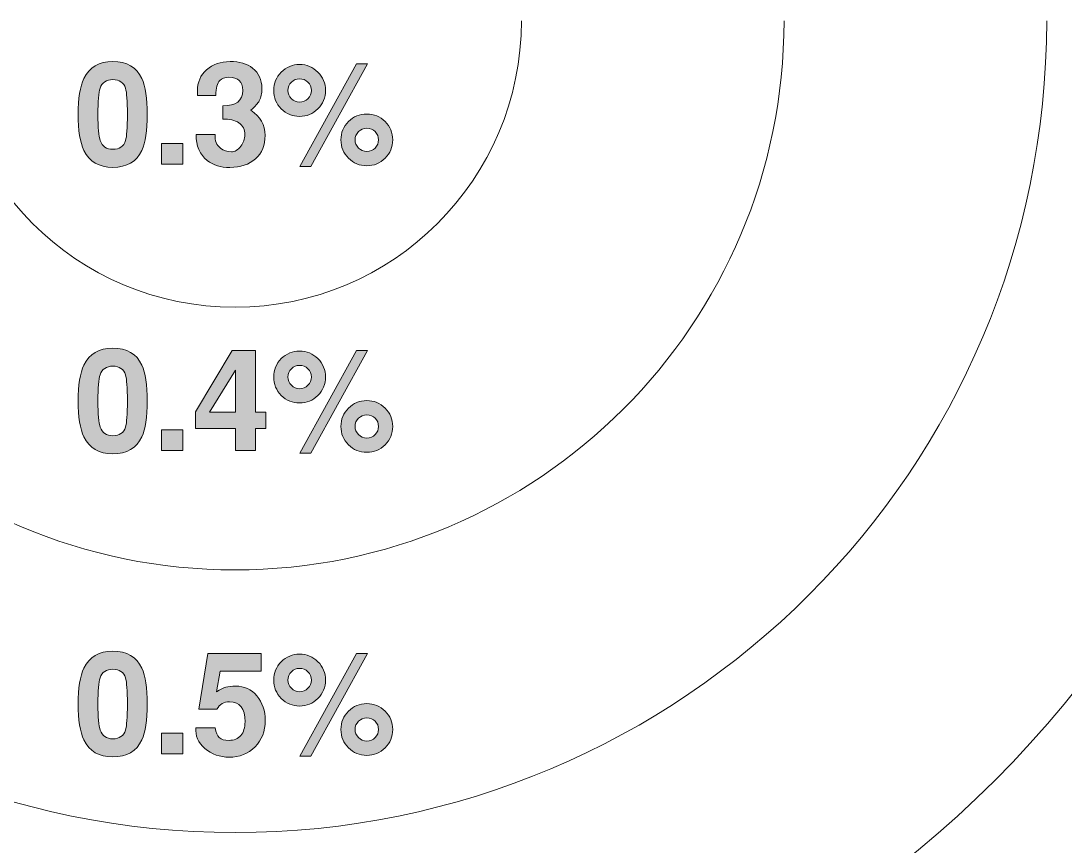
# Model space of a CAD drawing. Header units: inches. Extents: x 0.86 to 4.8, y -4.42 to -0.47.
# Drawn here: x 2.687 to 3.405, y -2.667 to -2.1 of the extents above; entities that cross this region are included whole.
import ezdxf

# ---------------------------------------------------------------- set-up
doc = ezdxf.new("R2010")
doc.units = ezdxf.units.IN
doc.header["$MEASUREMENT"] = 0
doc.layers.add('Layer 1', color=7, linetype='Continuous')

# ---------------------------------------------------------------- blocks, each defined once
blk = doc.blocks.new('block 4')
at = {"layer": 'Layer 1', "lineweight": 0}
for points in [[(4.11427, -2.10019), (4.11427, -2.80717), (3.54118, -3.38037), (2.83407, -3.38037), (2.12698, -3.38037), (1.55387, -2.80717), (1.55387, -2.10019)], [(3.93372, -2.10018), (3.93372, -2.70747), (3.44145, -3.19982), (2.83407, -3.19982), (2.2267, -3.19982), (1.73443, -2.70747), (1.73443, -2.10018)], [(3.75315, -2.10018), (3.75315, -2.60776), (3.3417, -3.01925), (2.83407, -3.01925), (2.32644, -3.01925), (1.91498, -2.60776), (1.91498, -2.10018)], [(3.57259, -2.10018), (3.57259, -2.50803), (3.24197, -2.83868), (2.83407, -2.83868), (2.42616, -2.83868), (2.09554, -2.50803), (2.09554, -2.10018)], [(3.39202, -2.10017), (3.39202, -2.40833), (3.14223, -2.65812), (2.83407, -2.65812), (2.52588, -2.65812), (2.2761, -2.40833), (2.2761, -2.10017)], [(3.21147, -2.10017), (3.21147, -2.30861), (3.04251, -2.47758), (2.83407, -2.47758), (2.62562, -2.47758), (2.45665, -2.30861), (2.45665, -2.10017)], [(3.0309, -2.10014), (3.0309, -2.20888), (2.94279, -2.29702), (2.83405, -2.29702), (2.72534, -2.29702), (2.63721, -2.20888), (2.63721, -2.10014)]]:
    blk.add_open_spline(points, degree=3, knots=[0, 0, 0, 0, 1, 1, 1, 2, 2, 2, 2], dxfattribs=at)
blk = doc.blocks.new('block 12')
at = {"layer": 'Layer 1', "true_color": 0xed1f24}
h = blk.add_hatch(color=240, dxfattribs=at)
h.dxf.hatch_style = 2
edge = h.paths.add_edge_path()
edge.add_spline(control_points=[(2.77365, -2.56978), (2.77365, -2.58086), (2.77241, -2.5891), (2.76995, -2.59448), (2.76632, -2.60225), (2.75971, -2.60615), (2.75012, -2.60615), (2.74053, -2.60615), (2.73389, -2.60225), (2.73019, -2.59448), (2.72753, -2.58897), (2.7262, -2.58074), (2.7262, -2.56978), (2.7262, -2.55883), (2.72753, -2.5506), (2.73019, -2.54509), (2.73389, -2.53731), (2.74053, -2.53342), (2.75012, -2.53342), (2.75971, -2.53342), (2.76632, -2.53731), (2.76995, -2.54509), (2.77241, -2.55047), (2.77365, -2.5587), (2.77365, -2.56978)], knot_values=[0, 0, 0, 0, 1, 1, 1, 2, 2, 2, 3, 3, 3, 4, 4, 4, 5, 5, 5, 6, 6, 6, 7, 7, 7, 8, 8, 8, 8], degree=3, periodic=1)
edge = h.paths.add_edge_path()
edge.add_spline(control_points=[(2.76004, -2.56978), (2.76004, -2.56058), (2.75962, -2.55459), (2.75878, -2.5518), (2.75747, -2.54784), (2.75459, -2.54586), (2.75012, -2.54586), (2.74559, -2.54586), (2.74264, -2.54784), (2.74127, -2.5518), (2.7403, -2.55471), (2.73981, -2.56071), (2.73981, -2.56978), (2.73981, -2.57886), (2.74034, -2.58485), (2.74137, -2.58777), (2.74267, -2.59172), (2.74559, -2.5937), (2.75012, -2.5937), (2.75459, -2.5937), (2.75747, -2.59172), (2.75878, -2.58777), (2.75962, -2.58498), (2.76004, -2.57899), (2.76004, -2.56978)], knot_values=[0, 0, 0, 0, 1, 1, 1, 2, 2, 2, 3, 3, 3, 4, 4, 4, 5, 5, 5, 6, 6, 6, 7, 7, 7, 8, 8, 8, 8], degree=3, periodic=1)
h = blk.add_hatch(color=240, dxfattribs=at)
h.dxf.hatch_style = 2
edge = h.paths.add_edge_path()
edge.add_spline(control_points=[(2.85482, -2.58116), (2.85482, -2.58842), (2.85248, -2.59443), (2.84778, -2.5992), (2.84308, -2.60396), (2.83716, -2.60634), (2.83004, -2.60634), (2.82355, -2.60634), (2.81798, -2.60433), (2.81331, -2.60031), (2.80865, -2.59629), (2.80661, -2.59156), (2.80719, -2.58612), (2.80719, -2.58612), (2.82045, -2.58612), (2.82045, -2.58612), (2.8209, -2.58929), (2.82183, -2.59153), (2.82323, -2.59283), (2.82463, -2.59412), (2.82685, -2.59477), (2.82991, -2.59477), (2.83341, -2.59477), (2.83613, -2.59363), (2.83805, -2.59137), (2.83997, -2.5891), (2.84092, -2.58596), (2.84092, -2.58194), (2.84092, -2.57279), (2.83738, -2.56823), (2.8303, -2.56823), (2.82633, -2.56823), (2.82343, -2.56995), (2.82161, -2.57338), (2.82161, -2.57338), (2.80913, -2.57338), (2.80913, -2.57338), (2.80913, -2.57338), (2.81536, -2.53498), (2.81536, -2.53498), (2.81536, -2.53498), (2.85201, -2.53498), (2.85201, -2.53498), (2.85201, -2.53498), (2.85201, -2.54713), (2.85201, -2.54713), (2.85201, -2.54713), (2.82383, -2.54713), (2.82383, -2.54713), (2.82383, -2.54713), (2.82142, -2.56133), (2.82142, -2.56133), (2.82395, -2.55977), (2.82607, -2.55874), (2.82779, -2.55821), (2.8295, -2.5577), (2.83175, -2.55743), (2.83453, -2.55743), (2.84036, -2.55743), (2.84519, -2.55971), (2.84905, -2.56424), (2.8529, -2.56878), (2.85482, -2.57442), (2.85482, -2.58116)], knot_values=[0, 0, 0, 0, 1, 1, 1, 2, 2, 2, 3, 3, 3, 4, 4, 4, 5, 5, 5, 6, 6, 6, 7, 7, 7, 8, 8, 8, 9, 9, 9, 10, 10, 10, 11, 11, 11, 12, 12, 12, 13, 13, 13, 14, 14, 14, 15, 15, 15, 16, 16, 16, 17, 17, 17, 18, 18, 18, 19, 19, 19, 20, 20, 20, 21, 21, 21, 21], degree=3, periodic=1)
h = blk.add_hatch(color=240, dxfattribs=at)
h.dxf.hatch_style = 2
edge = h.paths.add_edge_path()
edge.add_spline(control_points=[(2.89625, -2.5533), (2.89625, -2.55825), (2.89451, -2.56245), (2.89105, -2.56593), (2.88757, -2.56941), (2.88338, -2.57115), (2.87845, -2.57115), (2.87353, -2.57115), (2.86933, -2.56941), (2.86587, -2.56593), (2.86239, -2.56245), (2.86066, -2.55825), (2.86066, -2.5533), (2.86066, -2.54837), (2.86239, -2.54416), (2.86587, -2.54068), (2.86933, -2.5372), (2.87353, -2.53546), (2.87845, -2.53546), (2.88338, -2.53546), (2.88757, -2.5372), (2.89105, -2.54068), (2.89451, -2.54416), (2.89625, -2.54837), (2.89625, -2.5533)], knot_values=[0, 0, 0, 0, 1, 1, 1, 2, 2, 2, 3, 3, 3, 4, 4, 4, 5, 5, 5, 6, 6, 6, 7, 7, 7, 8, 8, 8, 8], degree=3, periodic=1)
edge = h.paths.add_edge_path()
edge.add_spline(control_points=[(2.88652, -2.5533), (2.88652, -2.55105), (2.88574, -2.54915), (2.88419, -2.5476), (2.88264, -2.54605), (2.88072, -2.54528), (2.87845, -2.54528), (2.87625, -2.54528), (2.87436, -2.54605), (2.87277, -2.5476), (2.87118, -2.54915), (2.87038, -2.55105), (2.87038, -2.5533), (2.87038, -2.55549), (2.87118, -2.55738), (2.87277, -2.55896), (2.87436, -2.56054), (2.87625, -2.56133), (2.87845, -2.56133), (2.88072, -2.56133), (2.88264, -2.56054), (2.88419, -2.55896), (2.88574, -2.55738), (2.88652, -2.55549), (2.88652, -2.5533)], knot_values=[0, 0, 0, 0, 1, 1, 1, 2, 2, 2, 3, 3, 3, 4, 4, 4, 5, 5, 5, 6, 6, 6, 7, 7, 7, 8, 8, 8, 8], degree=3, periodic=1)
h.paths.add_polyline_path([(2.92502, -2.53507), (2.88614, -2.60566), (2.87859, -2.60566), (2.91747, -2.53507)])
edge = h.paths.add_edge_path()
edge.add_spline(control_points=[(2.94242, -2.58729), (2.94242, -2.59221), (2.94069, -2.59641), (2.93722, -2.59987), (2.93376, -2.60334), (2.92956, -2.60508), (2.92464, -2.60508), (2.9197, -2.60508), (2.91551, -2.60334), (2.91204, -2.59987), (2.90858, -2.59641), (2.90684, -2.59221), (2.90684, -2.58729), (2.90684, -2.58236), (2.90858, -2.57816), (2.91204, -2.57469), (2.91551, -2.57123), (2.9197, -2.56949), (2.92464, -2.56949), (2.92956, -2.56949), (2.93376, -2.57123), (2.93722, -2.57469), (2.94069, -2.57816), (2.94242, -2.58236), (2.94242, -2.58729)], knot_values=[0, 0, 0, 0, 1, 1, 1, 2, 2, 2, 3, 3, 3, 4, 4, 4, 5, 5, 5, 6, 6, 6, 7, 7, 7, 8, 8, 8, 8], degree=3, periodic=1)
edge = h.paths.add_edge_path()
edge.add_spline(control_points=[(2.93271, -2.58729), (2.93271, -2.58504), (2.93193, -2.58316), (2.93037, -2.58162), (2.92881, -2.58008), (2.9269, -2.57931), (2.92464, -2.57931), (2.92243, -2.57931), (2.92053, -2.58008), (2.91895, -2.58162), (2.91736, -2.58316), (2.91656, -2.58504), (2.91656, -2.58729), (2.91656, -2.58946), (2.91736, -2.59134), (2.91895, -2.5929), (2.92053, -2.59448), (2.92243, -2.59526), (2.92464, -2.59526), (2.9269, -2.59526), (2.92881, -2.59448), (2.93037, -2.5929), (2.93193, -2.59134), (2.93271, -2.58946), (2.93271, -2.58729)], knot_values=[0, 0, 0, 0, 1, 1, 1, 2, 2, 2, 3, 3, 3, 4, 4, 4, 5, 5, 5, 6, 6, 6, 7, 7, 7, 8, 8, 8, 8], degree=3, periodic=1)
h = blk.add_hatch(color=240, dxfattribs=at)
h.dxf.hatch_style = 2
h.paths.add_polyline_path([(2.79815, -2.60391), (2.78357, -2.60391), (2.78357, -2.58971), (2.79815, -2.58971)])
at = {"layer": 'Layer 1', "lineweight": 0}
for points in [[(2.92502, -2.53507), (2.88614, -2.60566), (2.87859, -2.60566), (2.91747, -2.53507), (2.92502, -2.53507)], [(2.79815, -2.60391), (2.78357, -2.60391), (2.78357, -2.58971), (2.79815, -2.58971), (2.79815, -2.60391)]]:
    blk.add_lwpolyline(points, dxfattribs=at)
for points, knots in [([(2.77365, -2.56978), (2.77365, -2.58086), (2.77241, -2.5891), (2.76995, -2.59448), (2.76632, -2.60225), (2.75971, -2.60615), (2.75012, -2.60615), (2.74053, -2.60615), (2.73389, -2.60225), (2.73019, -2.59448), (2.72753, -2.58897), (2.7262, -2.58074), (2.7262, -2.56978), (2.7262, -2.55883), (2.72753, -2.5506), (2.73019, -2.54509), (2.73389, -2.53731), (2.74053, -2.53342), (2.75012, -2.53342), (2.75971, -2.53342), (2.76632, -2.53731), (2.76995, -2.54509), (2.77241, -2.55047), (2.77365, -2.5587), (2.77365, -2.56978)], [0, 0, 0, 0, 1, 1, 1, 2, 2, 2, 3, 3, 3, 4, 4, 4, 5, 5, 5, 6, 6, 6, 7, 7, 7, 8, 8, 8, 8]), ([(2.85482, -2.58116), (2.85482, -2.58842), (2.85248, -2.59443), (2.84778, -2.5992), (2.84308, -2.60396), (2.83716, -2.60634), (2.83004, -2.60634), (2.82355, -2.60634), (2.81798, -2.60433), (2.81331, -2.60031), (2.80865, -2.59629), (2.80661, -2.59156), (2.80719, -2.58612), (2.80719, -2.58612), (2.82045, -2.58612), (2.82045, -2.58612), (2.8209, -2.58929), (2.82183, -2.59153), (2.82323, -2.59283), (2.82463, -2.59412), (2.82685, -2.59477), (2.82991, -2.59477), (2.83341, -2.59477), (2.83613, -2.59363), (2.83805, -2.59137), (2.83997, -2.5891), (2.84092, -2.58596), (2.84092, -2.58194), (2.84092, -2.57279), (2.83738, -2.56823), (2.8303, -2.56823), (2.82633, -2.56823), (2.82343, -2.56995), (2.82161, -2.57338), (2.82161, -2.57338), (2.80913, -2.57338), (2.80913, -2.57338), (2.80913, -2.57338), (2.81536, -2.53498), (2.81536, -2.53498), (2.81536, -2.53498), (2.85201, -2.53498), (2.85201, -2.53498), (2.85201, -2.53498), (2.85201, -2.54713), (2.85201, -2.54713), (2.85201, -2.54713), (2.82383, -2.54713), (2.82383, -2.54713), (2.82383, -2.54713), (2.82142, -2.56133), (2.82142, -2.56133), (2.82395, -2.55977), (2.82607, -2.55874), (2.82779, -2.55821), (2.8295, -2.5577), (2.83175, -2.55743), (2.83453, -2.55743), (2.84036, -2.55743), (2.84519, -2.55971), (2.84905, -2.56424), (2.8529, -2.56878), (2.85482, -2.57442), (2.85482, -2.58116)], [0, 0, 0, 0, 1, 1, 1, 2, 2, 2, 3, 3, 3, 4, 4, 4, 5, 5, 5, 6, 6, 6, 7, 7, 7, 8, 8, 8, 9, 9, 9, 10, 10, 10, 11, 11, 11, 12, 12, 12, 13, 13, 13, 14, 14, 14, 15, 15, 15, 16, 16, 16, 17, 17, 17, 18, 18, 18, 19, 19, 19, 20, 20, 20, 21, 21, 21, 21]), ([(2.89625, -2.5533), (2.89625, -2.55825), (2.89451, -2.56245), (2.89105, -2.56593), (2.88757, -2.56941), (2.88338, -2.57115), (2.87845, -2.57115), (2.87353, -2.57115), (2.86933, -2.56941), (2.86587, -2.56593), (2.86239, -2.56245), (2.86066, -2.55825), (2.86066, -2.5533), (2.86066, -2.54837), (2.86239, -2.54416), (2.86587, -2.54068), (2.86933, -2.5372), (2.87353, -2.53546), (2.87845, -2.53546), (2.88338, -2.53546), (2.88757, -2.5372), (2.89105, -2.54068), (2.89451, -2.54416), (2.89625, -2.54837), (2.89625, -2.5533)], [0, 0, 0, 0, 1, 1, 1, 2, 2, 2, 3, 3, 3, 4, 4, 4, 5, 5, 5, 6, 6, 6, 7, 7, 7, 8, 8, 8, 8]), ([(2.76004, -2.56978), (2.76004, -2.56058), (2.75962, -2.55459), (2.75878, -2.5518), (2.75747, -2.54784), (2.75459, -2.54586), (2.75012, -2.54586), (2.74559, -2.54586), (2.74264, -2.54784), (2.74127, -2.5518), (2.7403, -2.55471), (2.73981, -2.56071), (2.73981, -2.56978), (2.73981, -2.57886), (2.74034, -2.58485), (2.74137, -2.58777), (2.74267, -2.59172), (2.74559, -2.5937), (2.75012, -2.5937), (2.75459, -2.5937), (2.75747, -2.59172), (2.75878, -2.58777), (2.75962, -2.58498), (2.76004, -2.57899), (2.76004, -2.56978)], [0, 0, 0, 0, 1, 1, 1, 2, 2, 2, 3, 3, 3, 4, 4, 4, 5, 5, 5, 6, 6, 6, 7, 7, 7, 8, 8, 8, 8]), ([(2.88652, -2.5533), (2.88652, -2.55105), (2.88574, -2.54915), (2.88419, -2.5476), (2.88264, -2.54605), (2.88072, -2.54528), (2.87845, -2.54528), (2.87625, -2.54528), (2.87436, -2.54605), (2.87277, -2.5476), (2.87118, -2.54915), (2.87038, -2.55105), (2.87038, -2.5533), (2.87038, -2.55549), (2.87118, -2.55738), (2.87277, -2.55896), (2.87436, -2.56054), (2.87625, -2.56133), (2.87845, -2.56133), (2.88072, -2.56133), (2.88264, -2.56054), (2.88419, -2.55896), (2.88574, -2.55738), (2.88652, -2.55549), (2.88652, -2.5533)], [0, 0, 0, 0, 1, 1, 1, 2, 2, 2, 3, 3, 3, 4, 4, 4, 5, 5, 5, 6, 6, 6, 7, 7, 7, 8, 8, 8, 8]), ([(2.94242, -2.58729), (2.94242, -2.59221), (2.94069, -2.59641), (2.93722, -2.59987), (2.93376, -2.60334), (2.92956, -2.60508), (2.92464, -2.60508), (2.9197, -2.60508), (2.91551, -2.60334), (2.91204, -2.59987), (2.90858, -2.59641), (2.90684, -2.59221), (2.90684, -2.58729), (2.90684, -2.58236), (2.90858, -2.57816), (2.91204, -2.57469), (2.91551, -2.57123), (2.9197, -2.56949), (2.92464, -2.56949), (2.92956, -2.56949), (2.93376, -2.57123), (2.93722, -2.57469), (2.94069, -2.57816), (2.94242, -2.58236), (2.94242, -2.58729)], [0, 0, 0, 0, 1, 1, 1, 2, 2, 2, 3, 3, 3, 4, 4, 4, 5, 5, 5, 6, 6, 6, 7, 7, 7, 8, 8, 8, 8]), ([(2.93271, -2.58729), (2.93271, -2.58504), (2.93193, -2.58316), (2.93037, -2.58162), (2.92881, -2.58008), (2.9269, -2.57931), (2.92464, -2.57931), (2.92243, -2.57931), (2.92053, -2.58008), (2.91895, -2.58162), (2.91736, -2.58316), (2.91656, -2.58504), (2.91656, -2.58729), (2.91656, -2.58946), (2.91736, -2.59134), (2.91895, -2.5929), (2.92053, -2.59448), (2.92243, -2.59526), (2.92464, -2.59526), (2.9269, -2.59526), (2.92881, -2.59448), (2.93037, -2.5929), (2.93193, -2.59134), (2.93271, -2.58946), (2.93271, -2.58729)], [0, 0, 0, 0, 1, 1, 1, 2, 2, 2, 3, 3, 3, 4, 4, 4, 5, 5, 5, 6, 6, 6, 7, 7, 7, 8, 8, 8, 8])]:
    blk.add_open_spline(points, degree=3, knots=knots, dxfattribs=at)
blk = doc.blocks.new('block 13')
at = {"layer": 'Layer 1', "true_color": 0xed1f24}
h = blk.add_hatch(color=240, dxfattribs=at)
h.dxf.hatch_style = 2
edge = h.paths.add_edge_path()
edge.add_spline(control_points=[(2.77365, -2.36145), (2.77365, -2.37253), (2.77241, -2.38076), (2.76995, -2.38614), (2.76632, -2.39392), (2.75971, -2.39781), (2.75012, -2.39781), (2.74053, -2.39781), (2.73389, -2.39392), (2.73019, -2.38614), (2.72753, -2.38064), (2.7262, -2.3724), (2.7262, -2.36145), (2.7262, -2.3505), (2.72753, -2.34226), (2.73019, -2.33676), (2.73389, -2.32898), (2.74053, -2.32509), (2.75012, -2.32509), (2.75971, -2.32509), (2.76632, -2.32898), (2.76995, -2.33676), (2.77241, -2.34214), (2.77365, -2.35037), (2.77365, -2.36145)], knot_values=[0, 0, 0, 0, 1, 1, 1, 2, 2, 2, 3, 3, 3, 4, 4, 4, 5, 5, 5, 6, 6, 6, 7, 7, 7, 8, 8, 8, 8], degree=3, periodic=1)
edge = h.paths.add_edge_path()
edge.add_spline(control_points=[(2.76004, -2.36145), (2.76004, -2.35225), (2.75962, -2.34625), (2.75878, -2.34347), (2.75747, -2.33951), (2.75459, -2.33753), (2.75012, -2.33753), (2.74559, -2.33753), (2.74264, -2.33951), (2.74127, -2.34347), (2.7403, -2.34638), (2.73981, -2.35238), (2.73981, -2.36145), (2.73981, -2.37052), (2.74034, -2.37652), (2.74137, -2.37944), (2.74267, -2.38339), (2.74559, -2.38537), (2.75012, -2.38537), (2.75459, -2.38537), (2.75747, -2.38339), (2.75878, -2.37944), (2.75962, -2.37665), (2.76004, -2.37065), (2.76004, -2.36145)], knot_values=[0, 0, 0, 0, 1, 1, 1, 2, 2, 2, 3, 3, 3, 4, 4, 4, 5, 5, 5, 6, 6, 6, 7, 7, 7, 8, 8, 8, 8], degree=3, periodic=1)
h = blk.add_hatch(color=240, dxfattribs=at)
h.dxf.hatch_style = 2
h.paths.add_polyline_path([(2.85522, -2.38041), (2.84802, -2.38041), (2.84802, -2.39558), (2.83441, -2.39558), (2.83441, -2.38041), (2.8068, -2.38041), (2.8068, -2.36884), (2.83217, -2.32665), (2.84802, -2.32665), (2.84802, -2.36913), (2.85522, -2.36913)])
h.paths.add_polyline_path([(2.83441, -2.36913), (2.83441, -2.34028), (2.81649, -2.36913)])
h = blk.add_hatch(color=240, dxfattribs=at)
h.dxf.hatch_style = 2
edge = h.paths.add_edge_path()
edge.add_spline(control_points=[(2.89625, -2.34497), (2.89625, -2.34991), (2.89451, -2.35412), (2.89105, -2.3576), (2.88757, -2.36108), (2.88338, -2.36281), (2.87845, -2.36281), (2.87353, -2.36281), (2.86933, -2.36108), (2.86587, -2.3576), (2.86239, -2.35412), (2.86066, -2.34991), (2.86066, -2.34497), (2.86066, -2.34003), (2.86239, -2.33582), (2.86587, -2.33235), (2.86933, -2.32887), (2.87353, -2.32713), (2.87845, -2.32713), (2.88338, -2.32713), (2.88757, -2.32887), (2.89105, -2.33235), (2.89451, -2.33582), (2.89625, -2.34003), (2.89625, -2.34497)], knot_values=[0, 0, 0, 0, 1, 1, 1, 2, 2, 2, 3, 3, 3, 4, 4, 4, 5, 5, 5, 6, 6, 6, 7, 7, 7, 8, 8, 8, 8], degree=3, periodic=1)
edge = h.paths.add_edge_path()
edge.add_spline(control_points=[(2.88652, -2.34497), (2.88652, -2.34272), (2.88574, -2.34081), (2.88419, -2.33927), (2.88264, -2.33772), (2.88072, -2.33695), (2.87845, -2.33695), (2.87625, -2.33695), (2.87436, -2.33772), (2.87277, -2.33927), (2.87118, -2.34081), (2.87038, -2.34272), (2.87038, -2.34497), (2.87038, -2.34716), (2.87118, -2.34905), (2.87277, -2.35063), (2.87436, -2.35221), (2.87625, -2.35299), (2.87845, -2.35299), (2.88072, -2.35299), (2.88264, -2.35221), (2.88419, -2.35063), (2.88574, -2.34905), (2.88652, -2.34716), (2.88652, -2.34497)], knot_values=[0, 0, 0, 0, 1, 1, 1, 2, 2, 2, 3, 3, 3, 4, 4, 4, 5, 5, 5, 6, 6, 6, 7, 7, 7, 8, 8, 8, 8], degree=3, periodic=1)
h.paths.add_polyline_path([(2.92502, -2.32674), (2.88614, -2.39733), (2.87859, -2.39733), (2.91747, -2.32674)])
edge = h.paths.add_edge_path()
edge.add_spline(control_points=[(2.94242, -2.37895), (2.94242, -2.38388), (2.94069, -2.38808), (2.93722, -2.39154), (2.93376, -2.39501), (2.92956, -2.39674), (2.92464, -2.39674), (2.9197, -2.39674), (2.91551, -2.39501), (2.91204, -2.39154), (2.90858, -2.38808), (2.90684, -2.38388), (2.90684, -2.37895), (2.90684, -2.37402), (2.90858, -2.36983), (2.91204, -2.36636), (2.91551, -2.36289), (2.9197, -2.36116), (2.92464, -2.36116), (2.92956, -2.36116), (2.93376, -2.36289), (2.93722, -2.36636), (2.94069, -2.36983), (2.94242, -2.37402), (2.94242, -2.37895)], knot_values=[0, 0, 0, 0, 1, 1, 1, 2, 2, 2, 3, 3, 3, 4, 4, 4, 5, 5, 5, 6, 6, 6, 7, 7, 7, 8, 8, 8, 8], degree=3, periodic=1)
edge = h.paths.add_edge_path()
edge.add_spline(control_points=[(2.93271, -2.37895), (2.93271, -2.37671), (2.93193, -2.37482), (2.93037, -2.37328), (2.92881, -2.37174), (2.9269, -2.37098), (2.92464, -2.37098), (2.92243, -2.37098), (2.92053, -2.37174), (2.91895, -2.37328), (2.91736, -2.37482), (2.91656, -2.37671), (2.91656, -2.37895), (2.91656, -2.38113), (2.91736, -2.383), (2.91895, -2.38457), (2.92053, -2.38614), (2.92243, -2.38692), (2.92464, -2.38692), (2.9269, -2.38692), (2.92881, -2.38614), (2.93037, -2.38457), (2.93193, -2.383), (2.93271, -2.38113), (2.93271, -2.37895)], knot_values=[0, 0, 0, 0, 1, 1, 1, 2, 2, 2, 3, 3, 3, 4, 4, 4, 5, 5, 5, 6, 6, 6, 7, 7, 7, 8, 8, 8, 8], degree=3, periodic=1)
h = blk.add_hatch(color=240, dxfattribs=at)
h.dxf.hatch_style = 2
h.paths.add_polyline_path([(2.79815, -2.39558), (2.78357, -2.39558), (2.78357, -2.38138), (2.79815, -2.38138)])
at = {"layer": 'Layer 1', "lineweight": 0}
for points in [[(2.85522, -2.38041), (2.84802, -2.38041), (2.84802, -2.39558), (2.83441, -2.39558), (2.83441, -2.38041), (2.8068, -2.38041), (2.8068, -2.36884), (2.83217, -2.32665), (2.84802, -2.32665), (2.84802, -2.36913), (2.85522, -2.36913), (2.85522, -2.38041)], [(2.92502, -2.32674), (2.88614, -2.39733), (2.87859, -2.39733), (2.91747, -2.32674), (2.92502, -2.32674)], [(2.83441, -2.36913), (2.83441, -2.34028), (2.81649, -2.36913), (2.83441, -2.36913)], [(2.79815, -2.39558), (2.78357, -2.39558), (2.78357, -2.38138), (2.79815, -2.38138), (2.79815, -2.39558)]]:
    blk.add_lwpolyline(points, dxfattribs=at)
for points in [[(2.77365, -2.36145), (2.77365, -2.37253), (2.77241, -2.38076), (2.76995, -2.38614), (2.76632, -2.39392), (2.75971, -2.39781), (2.75012, -2.39781), (2.74053, -2.39781), (2.73389, -2.39392), (2.73019, -2.38614), (2.72753, -2.38064), (2.7262, -2.3724), (2.7262, -2.36145), (2.7262, -2.3505), (2.72753, -2.34226), (2.73019, -2.33676), (2.73389, -2.32898), (2.74053, -2.32509), (2.75012, -2.32509), (2.75971, -2.32509), (2.76632, -2.32898), (2.76995, -2.33676), (2.77241, -2.34214), (2.77365, -2.35037), (2.77365, -2.36145)], [(2.89625, -2.34497), (2.89625, -2.34991), (2.89451, -2.35412), (2.89105, -2.3576), (2.88757, -2.36108), (2.88338, -2.36281), (2.87845, -2.36281), (2.87353, -2.36281), (2.86933, -2.36108), (2.86587, -2.3576), (2.86239, -2.35412), (2.86066, -2.34991), (2.86066, -2.34497), (2.86066, -2.34003), (2.86239, -2.33582), (2.86587, -2.33235), (2.86933, -2.32887), (2.87353, -2.32713), (2.87845, -2.32713), (2.88338, -2.32713), (2.88757, -2.32887), (2.89105, -2.33235), (2.89451, -2.33582), (2.89625, -2.34003), (2.89625, -2.34497)], [(2.76004, -2.36145), (2.76004, -2.35225), (2.75962, -2.34625), (2.75878, -2.34347), (2.75747, -2.33951), (2.75459, -2.33753), (2.75012, -2.33753), (2.74559, -2.33753), (2.74264, -2.33951), (2.74127, -2.34347), (2.7403, -2.34638), (2.73981, -2.35238), (2.73981, -2.36145), (2.73981, -2.37052), (2.74034, -2.37652), (2.74137, -2.37944), (2.74267, -2.38339), (2.74559, -2.38537), (2.75012, -2.38537), (2.75459, -2.38537), (2.75747, -2.38339), (2.75878, -2.37944), (2.75962, -2.37665), (2.76004, -2.37065), (2.76004, -2.36145)], [(2.88652, -2.34497), (2.88652, -2.34272), (2.88574, -2.34081), (2.88419, -2.33927), (2.88264, -2.33772), (2.88072, -2.33695), (2.87845, -2.33695), (2.87625, -2.33695), (2.87436, -2.33772), (2.87277, -2.33927), (2.87118, -2.34081), (2.87038, -2.34272), (2.87038, -2.34497), (2.87038, -2.34716), (2.87118, -2.34905), (2.87277, -2.35063), (2.87436, -2.35221), (2.87625, -2.35299), (2.87845, -2.35299), (2.88072, -2.35299), (2.88264, -2.35221), (2.88419, -2.35063), (2.88574, -2.34905), (2.88652, -2.34716), (2.88652, -2.34497)], [(2.94242, -2.37895), (2.94242, -2.38388), (2.94069, -2.38808), (2.93722, -2.39154), (2.93376, -2.39501), (2.92956, -2.39674), (2.92464, -2.39674), (2.9197, -2.39674), (2.91551, -2.39501), (2.91204, -2.39154), (2.90858, -2.38808), (2.90684, -2.38388), (2.90684, -2.37895), (2.90684, -2.37402), (2.90858, -2.36983), (2.91204, -2.36636), (2.91551, -2.36289), (2.9197, -2.36116), (2.92464, -2.36116), (2.92956, -2.36116), (2.93376, -2.36289), (2.93722, -2.36636), (2.94069, -2.36983), (2.94242, -2.37402), (2.94242, -2.37895)], [(2.93271, -2.37895), (2.93271, -2.37671), (2.93193, -2.37482), (2.93037, -2.37328), (2.92881, -2.37174), (2.9269, -2.37098), (2.92464, -2.37098), (2.92243, -2.37098), (2.92053, -2.37174), (2.91895, -2.37328), (2.91736, -2.37482), (2.91656, -2.37671), (2.91656, -2.37895), (2.91656, -2.38113), (2.91736, -2.383), (2.91895, -2.38457), (2.92053, -2.38614), (2.92243, -2.38692), (2.92464, -2.38692), (2.9269, -2.38692), (2.92881, -2.38614), (2.93037, -2.38457), (2.93193, -2.383), (2.93271, -2.38113), (2.93271, -2.37895)]]:
    blk.add_open_spline(points, degree=3, knots=[0, 0, 0, 0, 1, 1, 1, 2, 2, 2, 3, 3, 3, 4, 4, 4, 5, 5, 5, 6, 6, 6, 7, 7, 7, 8, 8, 8, 8], dxfattribs=at)
blk = doc.blocks.new('block 14')
at = {"layer": 'Layer 1', "true_color": 0xed1f24}
h = blk.add_hatch(color=240, dxfattribs=at)
h.dxf.hatch_style = 2
edge = h.paths.add_edge_path()
edge.add_spline(control_points=[(2.77365, -2.16446), (2.77365, -2.17554), (2.77241, -2.18377), (2.76995, -2.18915), (2.76632, -2.19693), (2.75971, -2.20082), (2.75012, -2.20082), (2.74053, -2.20082), (2.73389, -2.19693), (2.73019, -2.18915), (2.72753, -2.18364), (2.7262, -2.17541), (2.7262, -2.16446), (2.7262, -2.1535), (2.72753, -2.14527), (2.73019, -2.13976), (2.73389, -2.13199), (2.74053, -2.12809), (2.75012, -2.12809), (2.75971, -2.12809), (2.76632, -2.13199), (2.76995, -2.13976), (2.77241, -2.14514), (2.77365, -2.15337), (2.77365, -2.16446)], knot_values=[0, 0, 0, 0, 1, 1, 1, 2, 2, 2, 3, 3, 3, 4, 4, 4, 5, 5, 5, 6, 6, 6, 7, 7, 7, 8, 8, 8, 8], degree=3, periodic=1)
edge = h.paths.add_edge_path()
edge.add_spline(control_points=[(2.76004, -2.16446), (2.76004, -2.15525), (2.75962, -2.14926), (2.75878, -2.14647), (2.75747, -2.14252), (2.75459, -2.14054), (2.75012, -2.14054), (2.74559, -2.14054), (2.74264, -2.14252), (2.74127, -2.14647), (2.7403, -2.14939), (2.73981, -2.15538), (2.73981, -2.16446), (2.73981, -2.17353), (2.74034, -2.17952), (2.74137, -2.18244), (2.74267, -2.18639), (2.74559, -2.18837), (2.75012, -2.18837), (2.75459, -2.18837), (2.75747, -2.18639), (2.75878, -2.18244), (2.75962, -2.17965), (2.76004, -2.17366), (2.76004, -2.16446)], knot_values=[0, 0, 0, 0, 1, 1, 1, 2, 2, 2, 3, 3, 3, 4, 4, 4, 5, 5, 5, 6, 6, 6, 7, 7, 7, 8, 8, 8, 8], degree=3, periodic=1)
h = blk.add_hatch(color=240, dxfattribs=at)
h.dxf.hatch_style = 2
edge = h.paths.add_edge_path()
edge.add_spline(control_points=[(2.85473, -2.17885), (2.85473, -2.18559), (2.85253, -2.19095), (2.84812, -2.19493), (2.84371, -2.19892), (2.83782, -2.20091), (2.83042, -2.20091), (2.82427, -2.20091), (2.81911, -2.19929), (2.81497, -2.19605), (2.80985, -2.19204), (2.80728, -2.18614), (2.80728, -2.17836), (2.80728, -2.17836), (2.82047, -2.17836), (2.82047, -2.17836), (2.82014, -2.18238), (2.82131, -2.18546), (2.82396, -2.18759), (2.82603, -2.18928), (2.82855, -2.19012), (2.83152, -2.19012), (2.83391, -2.19012), (2.83606, -2.18888), (2.83797, -2.18638), (2.83987, -2.18389), (2.84083, -2.18124), (2.84083, -2.17845), (2.84083, -2.17489), (2.83946, -2.17215), (2.83672, -2.17024), (2.83398, -2.16833), (2.83026, -2.16747), (2.82556, -2.16766), (2.82556, -2.16766), (2.82556, -2.15843), (2.82556, -2.15843), (2.83476, -2.15869), (2.83937, -2.15519), (2.83937, -2.14793), (2.83937, -2.1419), (2.8362, -2.13889), (2.82984, -2.13889), (2.82699, -2.13889), (2.82492, -2.1396), (2.82362, -2.14103), (2.82193, -2.1429), (2.82099, -2.14634), (2.8208, -2.15133), (2.8208, -2.15133), (2.80836, -2.15133), (2.80836, -2.15133), (2.80823, -2.1503), (2.80816, -2.14929), (2.80816, -2.14832), (2.80816, -2.14235), (2.81028, -2.13749), (2.81453, -2.13373), (2.81877, -2.12998), (2.82414, -2.12809), (2.83062, -2.12809), (2.8371, -2.12809), (2.84229, -2.12962), (2.84617, -2.13266), (2.85039, -2.1359), (2.85249, -2.14054), (2.85249, -2.14657), (2.85249, -2.15007), (2.85191, -2.15289), (2.85074, -2.15502), (2.84977, -2.15671), (2.84783, -2.15892), (2.84491, -2.16163), (2.85145, -2.16585), (2.85473, -2.17159), (2.85473, -2.17885)], knot_values=[0, 0, 0, 0, 1, 1, 1, 2, 2, 2, 3, 3, 3, 4, 4, 4, 5, 5, 5, 6, 6, 6, 7, 7, 7, 8, 8, 8, 9, 9, 9, 10, 10, 10, 11, 11, 11, 12, 12, 12, 13, 13, 13, 14, 14, 14, 15, 15, 15, 16, 16, 16, 17, 17, 17, 18, 18, 18, 19, 19, 19, 20, 20, 20, 21, 21, 21, 22, 22, 22, 23, 23, 23, 24, 24, 24, 25, 25, 25, 25], degree=3, periodic=1)
h = blk.add_hatch(color=240, dxfattribs=at)
h.dxf.hatch_style = 2
edge = h.paths.add_edge_path()
edge.add_spline(control_points=[(2.89625, -2.14798), (2.89625, -2.15292), (2.89451, -2.15712), (2.89105, -2.1606), (2.88757, -2.16408), (2.88338, -2.16582), (2.87845, -2.16582), (2.87353, -2.16582), (2.86933, -2.16408), (2.86587, -2.1606), (2.86239, -2.15712), (2.86066, -2.15292), (2.86066, -2.14798), (2.86066, -2.14304), (2.86239, -2.13883), (2.86587, -2.13536), (2.86933, -2.13188), (2.87353, -2.13013), (2.87845, -2.13013), (2.88338, -2.13013), (2.88757, -2.13188), (2.89105, -2.13536), (2.89451, -2.13883), (2.89625, -2.14304), (2.89625, -2.14798)], knot_values=[0, 0, 0, 0, 1, 1, 1, 2, 2, 2, 3, 3, 3, 4, 4, 4, 5, 5, 5, 6, 6, 6, 7, 7, 7, 8, 8, 8, 8], degree=3, periodic=1)
edge = h.paths.add_edge_path()
edge.add_spline(control_points=[(2.88652, -2.14798), (2.88652, -2.14572), (2.88574, -2.14382), (2.88419, -2.14227), (2.88264, -2.14073), (2.88072, -2.13995), (2.87845, -2.13995), (2.87625, -2.13995), (2.87436, -2.14073), (2.87277, -2.14227), (2.87118, -2.14382), (2.87038, -2.14572), (2.87038, -2.14798), (2.87038, -2.15017), (2.87118, -2.15205), (2.87277, -2.15363), (2.87436, -2.15521), (2.87625, -2.156), (2.87845, -2.156), (2.88072, -2.156), (2.88264, -2.15521), (2.88419, -2.15363), (2.88574, -2.15205), (2.88652, -2.15017), (2.88652, -2.14798)], knot_values=[0, 0, 0, 0, 1, 1, 1, 2, 2, 2, 3, 3, 3, 4, 4, 4, 5, 5, 5, 6, 6, 6, 7, 7, 7, 8, 8, 8, 8], degree=3, periodic=1)
h.paths.add_polyline_path([(2.92502, -2.12975), (2.88614, -2.20033), (2.87859, -2.20033), (2.91747, -2.12975)])
edge = h.paths.add_edge_path()
edge.add_spline(control_points=[(2.94242, -2.18196), (2.94242, -2.18688), (2.94069, -2.19108), (2.93722, -2.19455), (2.93376, -2.19801), (2.92956, -2.19975), (2.92464, -2.19975), (2.9197, -2.19975), (2.91551, -2.19801), (2.91204, -2.19455), (2.90858, -2.19108), (2.90684, -2.18688), (2.90684, -2.18196), (2.90684, -2.17703), (2.90858, -2.17283), (2.91204, -2.16937), (2.91551, -2.1659), (2.9197, -2.16416), (2.92464, -2.16416), (2.92956, -2.16416), (2.93376, -2.1659), (2.93722, -2.16937), (2.94069, -2.17283), (2.94242, -2.17703), (2.94242, -2.18196)], knot_values=[0, 0, 0, 0, 1, 1, 1, 2, 2, 2, 3, 3, 3, 4, 4, 4, 5, 5, 5, 6, 6, 6, 7, 7, 7, 8, 8, 8, 8], degree=3, periodic=1)
edge = h.paths.add_edge_path()
edge.add_spline(control_points=[(2.93271, -2.18196), (2.93271, -2.17971), (2.93193, -2.17783), (2.93037, -2.17629), (2.92881, -2.17475), (2.9269, -2.17398), (2.92464, -2.17398), (2.92243, -2.17398), (2.92053, -2.17475), (2.91895, -2.17629), (2.91736, -2.17783), (2.91656, -2.17971), (2.91656, -2.18196), (2.91656, -2.18414), (2.91736, -2.18601), (2.91895, -2.18757), (2.92053, -2.18915), (2.92243, -2.18993), (2.92464, -2.18993), (2.9269, -2.18993), (2.92881, -2.18915), (2.93037, -2.18757), (2.93193, -2.18601), (2.93271, -2.18414), (2.93271, -2.18196)], knot_values=[0, 0, 0, 0, 1, 1, 1, 2, 2, 2, 3, 3, 3, 4, 4, 4, 5, 5, 5, 6, 6, 6, 7, 7, 7, 8, 8, 8, 8], degree=3, periodic=1)
h = blk.add_hatch(color=240, dxfattribs=at)
h.dxf.hatch_style = 2
h.paths.add_polyline_path([(2.79815, -2.19858), (2.78357, -2.19858), (2.78357, -2.18439), (2.79815, -2.18439)])
at = {"layer": 'Layer 1', "lineweight": 0}
for points in [[(2.92502, -2.12975), (2.88614, -2.20033), (2.87859, -2.20033), (2.91747, -2.12975), (2.92502, -2.12975)], [(2.79815, -2.19858), (2.78357, -2.19858), (2.78357, -2.18439), (2.79815, -2.18439), (2.79815, -2.19858)]]:
    blk.add_lwpolyline(points, dxfattribs=at)
for points, knots in [([(2.77365, -2.16446), (2.77365, -2.17554), (2.77241, -2.18377), (2.76995, -2.18915), (2.76632, -2.19693), (2.75971, -2.20082), (2.75012, -2.20082), (2.74053, -2.20082), (2.73389, -2.19693), (2.73019, -2.18915), (2.72753, -2.18364), (2.7262, -2.17541), (2.7262, -2.16446), (2.7262, -2.1535), (2.72753, -2.14527), (2.73019, -2.13976), (2.73389, -2.13199), (2.74053, -2.12809), (2.75012, -2.12809), (2.75971, -2.12809), (2.76632, -2.13199), (2.76995, -2.13976), (2.77241, -2.14514), (2.77365, -2.15337), (2.77365, -2.16446)], [0, 0, 0, 0, 1, 1, 1, 2, 2, 2, 3, 3, 3, 4, 4, 4, 5, 5, 5, 6, 6, 6, 7, 7, 7, 8, 8, 8, 8]), ([(2.85473, -2.17885), (2.85473, -2.18559), (2.85253, -2.19095), (2.84812, -2.19493), (2.84371, -2.19892), (2.83782, -2.20091), (2.83042, -2.20091), (2.82427, -2.20091), (2.81911, -2.19929), (2.81497, -2.19605), (2.80985, -2.19204), (2.80728, -2.18614), (2.80728, -2.17836), (2.80728, -2.17836), (2.82047, -2.17836), (2.82047, -2.17836), (2.82014, -2.18238), (2.82131, -2.18546), (2.82396, -2.18759), (2.82603, -2.18928), (2.82855, -2.19012), (2.83152, -2.19012), (2.83391, -2.19012), (2.83606, -2.18888), (2.83797, -2.18638), (2.83987, -2.18389), (2.84083, -2.18124), (2.84083, -2.17845), (2.84083, -2.17489), (2.83946, -2.17215), (2.83672, -2.17024), (2.83398, -2.16833), (2.83026, -2.16747), (2.82556, -2.16766), (2.82556, -2.16766), (2.82556, -2.15843), (2.82556, -2.15843), (2.83476, -2.15869), (2.83937, -2.15519), (2.83937, -2.14793), (2.83937, -2.1419), (2.8362, -2.13889), (2.82984, -2.13889), (2.82699, -2.13889), (2.82492, -2.1396), (2.82362, -2.14103), (2.82193, -2.1429), (2.82099, -2.14634), (2.8208, -2.15133), (2.8208, -2.15133), (2.80836, -2.15133), (2.80836, -2.15133), (2.80823, -2.1503), (2.80816, -2.14929), (2.80816, -2.14832), (2.80816, -2.14235), (2.81028, -2.13749), (2.81453, -2.13373), (2.81877, -2.12998), (2.82414, -2.12809), (2.83062, -2.12809), (2.8371, -2.12809), (2.84229, -2.12962), (2.84617, -2.13266), (2.85039, -2.1359), (2.85249, -2.14054), (2.85249, -2.14657), (2.85249, -2.15007), (2.85191, -2.15289), (2.85074, -2.15502), (2.84977, -2.15671), (2.84783, -2.15892), (2.84491, -2.16163), (2.85145, -2.16585), (2.85473, -2.17159), (2.85473, -2.17885)], [0, 0, 0, 0, 1, 1, 1, 2, 2, 2, 3, 3, 3, 4, 4, 4, 5, 5, 5, 6, 6, 6, 7, 7, 7, 8, 8, 8, 9, 9, 9, 10, 10, 10, 11, 11, 11, 12, 12, 12, 13, 13, 13, 14, 14, 14, 15, 15, 15, 16, 16, 16, 17, 17, 17, 18, 18, 18, 19, 19, 19, 20, 20, 20, 21, 21, 21, 22, 22, 22, 23, 23, 23, 24, 24, 24, 25, 25, 25, 25]), ([(2.89625, -2.14798), (2.89625, -2.15292), (2.89451, -2.15712), (2.89105, -2.1606), (2.88757, -2.16408), (2.88338, -2.16582), (2.87845, -2.16582), (2.87353, -2.16582), (2.86933, -2.16408), (2.86587, -2.1606), (2.86239, -2.15712), (2.86066, -2.15292), (2.86066, -2.14798), (2.86066, -2.14304), (2.86239, -2.13883), (2.86587, -2.13536), (2.86933, -2.13188), (2.87353, -2.13013), (2.87845, -2.13013), (2.88338, -2.13013), (2.88757, -2.13188), (2.89105, -2.13536), (2.89451, -2.13883), (2.89625, -2.14304), (2.89625, -2.14798)], [0, 0, 0, 0, 1, 1, 1, 2, 2, 2, 3, 3, 3, 4, 4, 4, 5, 5, 5, 6, 6, 6, 7, 7, 7, 8, 8, 8, 8]), ([(2.76004, -2.16446), (2.76004, -2.15525), (2.75962, -2.14926), (2.75878, -2.14647), (2.75747, -2.14252), (2.75459, -2.14054), (2.75012, -2.14054), (2.74559, -2.14054), (2.74264, -2.14252), (2.74127, -2.14647), (2.7403, -2.14939), (2.73981, -2.15538), (2.73981, -2.16446), (2.73981, -2.17353), (2.74034, -2.17952), (2.74137, -2.18244), (2.74267, -2.18639), (2.74559, -2.18837), (2.75012, -2.18837), (2.75459, -2.18837), (2.75747, -2.18639), (2.75878, -2.18244), (2.75962, -2.17965), (2.76004, -2.17366), (2.76004, -2.16446)], [0, 0, 0, 0, 1, 1, 1, 2, 2, 2, 3, 3, 3, 4, 4, 4, 5, 5, 5, 6, 6, 6, 7, 7, 7, 8, 8, 8, 8]), ([(2.88652, -2.14798), (2.88652, -2.14572), (2.88574, -2.14382), (2.88419, -2.14227), (2.88264, -2.14073), (2.88072, -2.13995), (2.87845, -2.13995), (2.87625, -2.13995), (2.87436, -2.14073), (2.87277, -2.14227), (2.87118, -2.14382), (2.87038, -2.14572), (2.87038, -2.14798), (2.87038, -2.15017), (2.87118, -2.15205), (2.87277, -2.15363), (2.87436, -2.15521), (2.87625, -2.156), (2.87845, -2.156), (2.88072, -2.156), (2.88264, -2.15521), (2.88419, -2.15363), (2.88574, -2.15205), (2.88652, -2.15017), (2.88652, -2.14798)], [0, 0, 0, 0, 1, 1, 1, 2, 2, 2, 3, 3, 3, 4, 4, 4, 5, 5, 5, 6, 6, 6, 7, 7, 7, 8, 8, 8, 8]), ([(2.94242, -2.18196), (2.94242, -2.18688), (2.94069, -2.19108), (2.93722, -2.19455), (2.93376, -2.19801), (2.92956, -2.19975), (2.92464, -2.19975), (2.9197, -2.19975), (2.91551, -2.19801), (2.91204, -2.19455), (2.90858, -2.19108), (2.90684, -2.18688), (2.90684, -2.18196), (2.90684, -2.17703), (2.90858, -2.17283), (2.91204, -2.16937), (2.91551, -2.1659), (2.9197, -2.16416), (2.92464, -2.16416), (2.92956, -2.16416), (2.93376, -2.1659), (2.93722, -2.16937), (2.94069, -2.17283), (2.94242, -2.17703), (2.94242, -2.18196)], [0, 0, 0, 0, 1, 1, 1, 2, 2, 2, 3, 3, 3, 4, 4, 4, 5, 5, 5, 6, 6, 6, 7, 7, 7, 8, 8, 8, 8]), ([(2.93271, -2.18196), (2.93271, -2.17971), (2.93193, -2.17783), (2.93037, -2.17629), (2.92881, -2.17475), (2.9269, -2.17398), (2.92464, -2.17398), (2.92243, -2.17398), (2.92053, -2.17475), (2.91895, -2.17629), (2.91736, -2.17783), (2.91656, -2.17971), (2.91656, -2.18196), (2.91656, -2.18414), (2.91736, -2.18601), (2.91895, -2.18757), (2.92053, -2.18915), (2.92243, -2.18993), (2.92464, -2.18993), (2.9269, -2.18993), (2.92881, -2.18915), (2.93037, -2.18757), (2.93193, -2.18601), (2.93271, -2.18414), (2.93271, -2.18196)], [0, 0, 0, 0, 1, 1, 1, 2, 2, 2, 3, 3, 3, 4, 4, 4, 5, 5, 5, 6, 6, 6, 7, 7, 7, 8, 8, 8, 8])]:
    blk.add_open_spline(points, degree=3, knots=knots, dxfattribs=at)

msp = doc.modelspace()

# ---------------------------------------------------------------- linework, layer by layer
at = {"layer": 'Layer 1', "color": 175, "lineweight": 5, "true_color": 0x3852a4}
msp.add_open_spline([(4.65594, -2.10019), (4.65594, -3.10635), (3.84036, -3.92205), (2.83407, -3.92205), (1.8278, -3.92205), (1.01221, -3.10635), (1.01221, -2.10019)], degree=3, knots=[0, 0, 0, 0, 1, 1, 1, 2, 2, 2, 2], dxfattribs=at)
at = {"layer": 'Layer 1', "color": 2, "lineweight": 5, "true_color": 0xf6eb13}
msp.add_open_spline([(4.47538, -2.10019), (4.47538, -3.00665), (3.74064, -3.74148), (2.83407, -3.74148), (1.9275, -3.74148), (1.19276, -3.00665), (1.19276, -2.10019)], degree=3, knots=[0, 0, 0, 0, 1, 1, 1, 2, 2, 2, 2], dxfattribs=at)
at = {"layer": 'Layer 1', "color": 93, "lineweight": 5, "true_color": 0x69bd45}
msp.add_open_spline([(4.29483, -2.10019), (4.29483, -2.90691), (3.6409, -3.56093), (2.83407, -3.56093), (2.02724, -3.56093), (1.37332, -2.90691), (1.37332, -2.10019)], degree=3, knots=[0, 0, 0, 0, 1, 1, 1, 2, 2, 2, 2], dxfattribs=at)

# ---------------------------------------------------------------- block references
at = {"layer": 'Layer 1'}
for name in ['block 4', 'block 14', 'block 13', 'block 12']:
    msp.add_blockref(name, (0, 0), dxfattribs=at)

doc.saveas('drawing.dxf')
